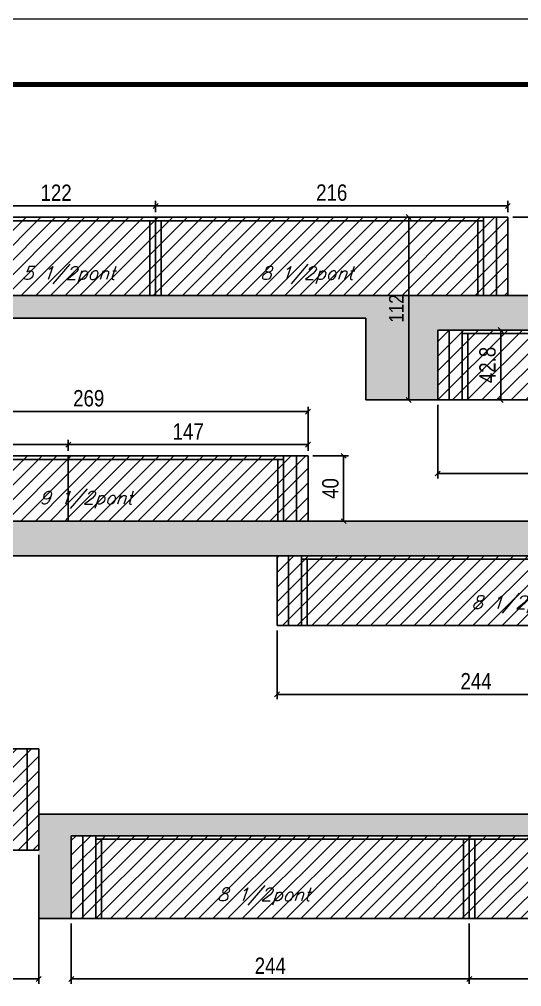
# Model space of a CAD drawing. Extents: x -20960 to -5926, y -2106 to 21915.
# Drawn here: x -8368 to -8060, y 16728 to 17321 of the extents above; entities that cross this region are included whole.
import ezdxf

# ---------------------------------------------------------------- set-up
doc = ezdxf.new("R2010")
doc.units = 0
doc.linetypes.add('DASHED', pattern=[0.75, 0.5, -0.25])
for name, color, linetype in [('COTA', 241, 'Continuous'), ('Painéis', 200, 'Continuous'), ('Reaproveitamento', 251, 'Continuous'), ('SARR_2.2x7', 40, 'Continuous'), ('SARR_3.5x7', 81, 'Continuous'), ('texto', 7, 'Continuous')]:
    doc.layers.add(name, color=color, linetype=linetype)
doc.layers.add('Folhas', color=255, linetype='Continuous', lineweight=9)
doc.layers.add('SARRAFO DE PRESSAO', color=251, linetype='DASHED', lineweight=9)
doc.styles.add('COTA TECNICA', font='techl___.ttf', dxfattribs={"height": 10})
doc.styles.add('COTA TECNICA-50', font='techl___.ttf', dxfattribs={"height": 9})
doc.styles.add('Romans', font='romans.shx')
doc.dimstyles.new('COTA PAINEL-50', dxfattribs={"dimtxt": 9, "dimasz": 3, "dimexe": 3, "dimexo": 3, "dimgap": 3, "dimtad": 1, "dimdec": 1, "dimzin": 12, "dimdsep": 46, "dimtxsty": 'COTA TECNICA-50', "dimblk1": 'OBLIQUE', "dimblk2": 'OBLIQUE', "dimsah": 1, "dimcen": 0.9, "dimclrd": 4, "dimclre": 4, "dimclrt": 240, "dimadec": 1, "dimazin": 3, "dimtfac": 1, "dimtdec": 1, "dimtmove": 0, "dimatfit": 3, "dimfxl": 1, "dimtolj": 1, "dimtzin": 12, "dimarcsym": 0})
doc.dimstyles.new('PAINEL', dxfattribs={"dimtxt": 10, "dimasz": 3, "dimexe": 3, "dimexo": 3, "dimgap": 3, "dimtad": 1, "dimdec": 1, "dimzin": 12, "dimdsep": 46, "dimtxsty": 'COTA TECNICA', "dimblk1": 'OBLIQUE', "dimblk2": 'OBLIQUE', "dimsah": 1, "dimcen": 0.9, "dimclrd": 4, "dimclre": 4, "dimclrt": 240, "dimadec": 1, "dimazin": 3, "dimtfac": 1, "dimtdec": 1, "dimtmove": 0, "dimatfit": 3, "dimfxl": 1, "dimtolj": 1, "dimtzin": 12, "dimarcsym": 0})
pattern_1 = [(45, (-150969.062, -14864.0985), (-4.49012806, 4.49012806), [])]
pattern_2 = [(45, (-150927.465, -11389.8575), (-4.49012806, 4.49012806), [])]

# ---------------------------------------------------------------- blocks, each defined once
blk = doc.blocks.new('9999999999')
at = {"layer": 'Folhas'}
blk.add_lwpolyline([(98138.98, 34190.21), (99623.98, 34190.21), (99623.98, 35240.21), (98138.98, 35240.21)], close=True, dxfattribs=at)
at = {"layer": 'Folhas', "color": 30, "const_width": 3}
blk.add_lwpolyline([(98213.98, 34230.21), (99583.98, 34230.21), (99583.98, 35200.21), (98213.98, 35200.21)], close=True, dxfattribs=at)
blk = doc.blocks.new('_Oblique')
at = {"color": 0, "linetype": 'ByBlock', "lineweight": -2}
blk.add_line((-0.5, -0.5), (0.5, 0.5), dxfattribs=at)
blk = doc.blocks.new('*D6969')
at = {"layer": 'COTA', "color": 4, "lineweight": -2, "transparency": 16777216}
for p, q in [((-8111.28, 17084.92), (-8111.28, 17039.83)), ((-7888.28, 17084.92), (-7888.28, 17039.83)), ((-8111.28, 17042.83), (-7888.28, 17042.83))]:
    blk.add_line(p, q, dxfattribs=at)
at = {"layer": 'Defpoints', "color": 0, "transparency": 16777216}
for p in [(-8111.28, 17087.92), (-7888.28, 17087.92), (-7888.28, 17042.83)]:
    blk.add_point(p, dxfattribs=at)
at = {"layer": 'COTA', "color": 4, "lineweight": -2, "transparency": 16777216, "xscale": 3, "yscale": 3, "zscale": 3, "rotation": 180}
blk.add_blockref('_Oblique', (-8111.28, 17042.83), dxfattribs=at)
at = {"layer": 'COTA', "color": 4, "lineweight": -2, "transparency": 16777216, "xscale": 3, "yscale": 3, "zscale": 3}
blk.add_blockref('_Oblique', (-7888.28, 17042.83), dxfattribs=at)
at = {"layer": 'COTA', "color": 240, "transparency": 16777216, "insert": (-7999.78, 17051.05), "char_height": 10, "attachment_point": 5, "style": 'COTA TECNICA'}
blk.add_mtext('\\A1;223', dxfattribs=at)
blk = doc.blocks.new('*D6957')
at = {"layer": 'COTA', "color": 4, "lineweight": -2, "ltscale": 25, "transparency": 16777216}
for p, q in [((-8406.28, 17202.92), (-8406.28, 17209.79)), ((-8406.28, 17206.79), (-8284.28, 17206.79)), ((-8284.28, 17202.92), (-8284.28, 17209.79))]:
    blk.add_line(p, q, dxfattribs=at)
at = {"layer": 'Defpoints', "color": 0, "ltscale": 25, "transparency": 16777216}
for p in [(-8284.28, 17206.79), (-8406.28, 17199.92), (-8284.28, 17199.92)]:
    blk.add_point(p, dxfattribs=at)
at = {"layer": 'COTA', "color": 4, "lineweight": -2, "ltscale": 25, "transparency": 16777216, "xscale": 3, "yscale": 3, "zscale": 3, "rotation": 180}
blk.add_blockref('_Oblique', (-8406.28, 17206.79), dxfattribs=at)
at = {"layer": 'COTA', "color": 4, "lineweight": -2, "ltscale": 25, "transparency": 16777216, "xscale": 3, "yscale": 3, "zscale": 3}
blk.add_blockref('_Oblique', (-8284.28, 17206.79), dxfattribs=at)
at = {"layer": 'COTA', "color": 240, "ltscale": 25, "transparency": 16777216, "insert": (-8345.28, 17214.84), "char_height": 10, "attachment_point": 5, "style": 'COTA TECNICA'}
blk.add_mtext('\\A1;122', dxfattribs=at)
blk = doc.blocks.new('*D6958')
at = {"layer": 'COTA', "color": 4, "lineweight": -2, "ltscale": 25, "transparency": 16777216}
for p, q in [((-8284.28, 17202.92), (-8284.28, 17209.79)), ((-8284.28, 17206.79), (-8068.28, 17206.79)), ((-8068.28, 17202.92), (-8068.28, 17209.79))]:
    blk.add_line(p, q, dxfattribs=at)
at = {"layer": 'Defpoints', "color": 0, "ltscale": 25, "transparency": 16777216}
for p in [(-8068.28, 17206.79), (-8284.28, 17199.92), (-8068.28, 17199.92)]:
    blk.add_point(p, dxfattribs=at)
at = {"layer": 'COTA', "color": 4, "lineweight": -2, "ltscale": 25, "transparency": 16777216, "xscale": 3, "yscale": 3, "zscale": 3, "rotation": 180}
blk.add_blockref('_Oblique', (-8284.28, 17206.79), dxfattribs=at)
at = {"layer": 'COTA', "color": 4, "lineweight": -2, "ltscale": 25, "transparency": 16777216, "xscale": 3, "yscale": 3, "zscale": 3}
blk.add_blockref('_Oblique', (-8068.28, 17206.79), dxfattribs=at)
at = {"layer": 'COTA', "color": 240, "ltscale": 25, "transparency": 16777216, "insert": (-8176.28, 17214.89), "char_height": 10, "attachment_point": 5, "style": 'COTA TECNICA'}
blk.add_mtext('\\A1;216', dxfattribs=at)
blk = doc.blocks.new('*D6959')
at = {"layer": 'COTA', "color": 4, "lineweight": -2, "ltscale": 25, "transparency": 16777216}
for p, q in [((-8065.28, 17199.92), (-8035.18, 17199.92)), ((-8038.18, 17151.92), (-8038.18, 17199.92)), ((-8065.28, 17151.92), (-8035.18, 17151.92))]:
    blk.add_line(p, q, dxfattribs=at)
at = {"layer": 'Defpoints', "color": 0, "ltscale": 25, "transparency": 16777216}
for p in [(-8068.28, 17199.92), (-8038.18, 17199.92), (-8068.28, 17151.92)]:
    blk.add_point(p, dxfattribs=at)
at = {"layer": 'COTA', "color": 4, "lineweight": -2, "ltscale": 25, "transparency": 16777216, "xscale": 3, "yscale": 3, "zscale": 3}
for p, rotation in [((-8038.18, 17199.92), 90), ((-8038.18, 17151.92), 270)]:
    blk.add_blockref('_Oblique', p, dxfattribs=dict(at, rotation=rotation))
at = {"layer": 'COTA', "color": 240, "ltscale": 25, "transparency": 16777216, "insert": (-8046.27, 17175.92), "char_height": 10, "attachment_point": 5, "rotation": 90, "style": 'COTA TECNICA'}
blk.add_mtext('\\A1;48', dxfattribs=at)
blk = doc.blocks.new('*D6960')
at = {"layer": 'COTA', "color": 4, "lineweight": -2, "ltscale": 25, "transparency": 16777216}
for p, q in [((-8108.28, 17130.72), (-8069.63, 17130.72)), ((-8072.63, 17130.72), (-8072.63, 17087.92)), ((-8108.28, 17087.92), (-8069.63, 17087.92))]:
    blk.add_line(p, q, dxfattribs=at)
at = {"layer": 'Defpoints', "color": 0, "ltscale": 25, "transparency": 16777216}
for p in [(-8111.28, 17130.72), (-8111.28, 17087.92), (-8072.63, 17087.92)]:
    blk.add_point(p, dxfattribs=at)
at = {"layer": 'COTA', "color": 4, "lineweight": -2, "ltscale": 25, "transparency": 16777216, "xscale": 3, "yscale": 3, "zscale": 3}
for p, rotation in [((-8072.63, 17130.72), 90), ((-8072.63, 17087.92), 270)]:
    blk.add_blockref('_Oblique', p, dxfattribs=dict(at, rotation=rotation))
at = {"layer": 'COTA', "color": 240, "ltscale": 25, "transparency": 16777216, "insert": (-8080.73, 17109.32), "char_height": 10, "attachment_point": 5, "rotation": 90, "style": 'COTA TECNICA'}
blk.add_mtext('\\A1;42.8', dxfattribs=at)
blk = doc.blocks.new('*D6922')
at = {"layer": 'COTA', "color": 4, "linetype": 'ByBlock', "lineweight": -2, "transparency": 16777216}
for p, q in [((-8438.95, 16809.11), (-8438.95, 16730.14)), ((-8355.95, 16809.11), (-8355.95, 16730.14)), ((-8438.95, 16733.14), (-8355.95, 16733.14))]:
    blk.add_line(p, q, dxfattribs=at)
at = {"layer": 'Defpoints', "color": 0, "linetype": 'ByBlock', "transparency": 16777216}
for p in [(-8438.95, 16812.11), (-8355.95, 16812.11), (-8355.95, 16733.14)]:
    blk.add_point(p, dxfattribs=at)
at = {"layer": 'COTA', "color": 4, "linetype": 'ByBlock', "lineweight": -2, "transparency": 16777216, "xscale": 3, "yscale": 3, "zscale": 3, "rotation": 180}
blk.add_blockref('_Oblique', (-8438.95, 16733.14), dxfattribs=at)
at = {"layer": 'COTA', "color": 4, "linetype": 'ByBlock', "lineweight": -2, "transparency": 16777216, "xscale": 3, "yscale": 3, "zscale": 3}
blk.add_blockref('_Oblique', (-8355.95, 16733.14), dxfattribs=at)
at = {"layer": 'COTA', "color": 240, "linetype": 'ByBlock', "transparency": 16777216, "insert": (-8397.45, 16741.38), "char_height": 10, "attachment_point": 5, "style": 'COTA TECNICA'}
blk.add_mtext('\\A1;83', dxfattribs=at)
blk = doc.blocks.new('*D6923')
at = {"layer": 'COTA', "color": 4, "linetype": 'ByBlock', "lineweight": -2, "transparency": 16777216}
for p, q in [((-8335.95, 16767.11), (-8335.95, 16730.14)), ((-8091.95, 16767.11), (-8091.95, 16730.14)), ((-8335.95, 16733.14), (-8091.95, 16733.14))]:
    blk.add_line(p, q, dxfattribs=at)
at = {"layer": 'Defpoints', "color": 0, "linetype": 'ByBlock', "transparency": 16777216}
for p in [(-8335.95, 16770.11), (-8091.95, 16770.11), (-8091.95, 16733.14)]:
    blk.add_point(p, dxfattribs=at)
at = {"layer": 'COTA', "color": 4, "linetype": 'ByBlock', "lineweight": -2, "transparency": 16777216, "xscale": 3, "yscale": 3, "zscale": 3, "rotation": 180}
blk.add_blockref('_Oblique', (-8335.95, 16733.14), dxfattribs=at)
at = {"layer": 'COTA', "color": 4, "linetype": 'ByBlock', "lineweight": -2, "transparency": 16777216, "xscale": 3, "yscale": 3, "zscale": 3}
blk.add_blockref('_Oblique', (-8091.95, 16733.14), dxfattribs=at)
at = {"layer": 'COTA', "color": 240, "linetype": 'ByBlock', "transparency": 16777216, "insert": (-8213.95, 16741.21), "char_height": 10, "attachment_point": 5, "style": 'COTA TECNICA'}
blk.add_mtext('\\A1;244', dxfattribs=at)
blk = doc.blocks.new('*D6924')
at = {"layer": 'COTA', "color": 4, "linetype": 'ByBlock', "lineweight": -2, "transparency": 16777216}
for p, q in [((-8091.95, 16767.11), (-8091.95, 16730.14)), ((-7960.95, 16767.11), (-7960.95, 16730.14)), ((-8091.95, 16733.14), (-7960.95, 16733.14))]:
    blk.add_line(p, q, dxfattribs=at)
at = {"layer": 'Defpoints', "color": 0, "linetype": 'ByBlock', "transparency": 16777216}
for p in [(-8091.95, 16770.11), (-7960.95, 16770.11), (-7960.95, 16733.14)]:
    blk.add_point(p, dxfattribs=at)
at = {"layer": 'COTA', "color": 4, "linetype": 'ByBlock', "lineweight": -2, "transparency": 16777216, "xscale": 3, "yscale": 3, "zscale": 3, "rotation": 180}
blk.add_blockref('_Oblique', (-8091.95, 16733.14), dxfattribs=at)
at = {"layer": 'COTA', "color": 4, "linetype": 'ByBlock', "lineweight": -2, "transparency": 16777216, "xscale": 3, "yscale": 3, "zscale": 3}
blk.add_blockref('_Oblique', (-7960.95, 16733.14), dxfattribs=at)
at = {"layer": 'COTA', "color": 240, "linetype": 'ByBlock', "transparency": 16777216, "insert": (-8026.45, 16741.36), "char_height": 10, "attachment_point": 5, "style": 'COTA TECNICA'}
blk.add_mtext('\\A1;131', dxfattribs=at)
blk = doc.blocks.new('*D6943')
at = {"layer": 'COTA', "color": 4, "lineweight": -2, "ltscale": 25, "transparency": 16777216}
for p, q in [((-8209.78, 16946.63), (-8209.78, 16904.48)), ((-7965.78, 16946.63), (-7965.78, 16904.48)), ((-8209.78, 16907.48), (-7965.78, 16907.48))]:
    blk.add_line(p, q, dxfattribs=at)
at = {"layer": 'Defpoints', "color": 0, "ltscale": 25, "transparency": 16777216}
for p in [(-8209.78, 16949.63), (-7965.78, 16949.63), (-7965.78, 16907.48)]:
    blk.add_point(p, dxfattribs=at)
at = {"layer": 'COTA', "color": 4, "lineweight": -2, "ltscale": 25, "transparency": 16777216, "xscale": 3, "yscale": 3, "zscale": 3, "rotation": 180}
blk.add_blockref('_Oblique', (-8209.78, 16907.48), dxfattribs=at)
at = {"layer": 'COTA', "color": 4, "lineweight": -2, "ltscale": 25, "transparency": 16777216, "xscale": 3, "yscale": 3, "zscale": 3}
blk.add_blockref('_Oblique', (-7965.78, 16907.48), dxfattribs=at)
at = {"layer": 'COTA', "color": 240, "ltscale": 25, "transparency": 16777216, "insert": (-8087.78, 16915.55), "char_height": 10, "attachment_point": 5, "style": 'COTA TECNICA'}
blk.add_mtext('\\A1;244', dxfattribs=at)
blk = doc.blocks.new('*D6946')
at = {"layer": 'COTA', "color": 4, "lineweight": -2, "ltscale": 25, "transparency": 16777216}
for p, q in [((-8459.78, 17056.63), (-8459.78, 17083.75)), ((-8190.78, 17056.63), (-8190.78, 17083.75)), ((-8190.78, 17080.75), (-8459.78, 17080.75))]:
    blk.add_line(p, q, dxfattribs=at)
at = {"layer": 'Defpoints', "color": 0, "ltscale": 25, "transparency": 16777216}
for p in [(-8459.78, 17080.75), (-8459.78, 17053.63), (-8190.78, 17053.63)]:
    blk.add_point(p, dxfattribs=at)
at = {"layer": 'COTA', "color": 4, "lineweight": -2, "ltscale": 25, "transparency": 16777216, "xscale": 3, "yscale": 3, "zscale": 3, "rotation": 180}
blk.add_blockref('_Oblique', (-8459.78, 17080.75), dxfattribs=at)
at = {"layer": 'COTA', "color": 4, "lineweight": -2, "ltscale": 25, "transparency": 16777216, "xscale": 3, "yscale": 3, "zscale": 3}
blk.add_blockref('_Oblique', (-8190.78, 17080.75), dxfattribs=at)
at = {"layer": 'COTA', "color": 240, "ltscale": 25, "transparency": 16777216, "insert": (-8325.28, 17088.88), "char_height": 10, "attachment_point": 5, "style": 'COTA TECNICA'}
blk.add_mtext('\\A1;269', dxfattribs=at)
blk = doc.blocks.new('*D6947')
at = {"layer": 'COTA', "color": 4, "lineweight": -2, "ltscale": 25, "transparency": 16777216}
for p, q in [((-8459.78, 17056.63), (-8459.78, 17063.51)), ((-8459.78, 17060.51), (-8337.78, 17060.51)), ((-8337.78, 17056.63), (-8337.78, 17063.51))]:
    blk.add_line(p, q, dxfattribs=at)
at = {"layer": 'Defpoints', "color": 0, "ltscale": 25, "transparency": 16777216}
for p in [(-8337.78, 17060.51), (-8459.78, 17053.63), (-8337.78, 17053.63)]:
    blk.add_point(p, dxfattribs=at)
at = {"layer": 'COTA', "color": 4, "lineweight": -2, "ltscale": 25, "transparency": 16777216, "xscale": 3, "yscale": 3, "zscale": 3, "rotation": 180}
blk.add_blockref('_Oblique', (-8459.78, 17060.51), dxfattribs=at)
at = {"layer": 'COTA', "color": 4, "lineweight": -2, "ltscale": 25, "transparency": 16777216, "xscale": 3, "yscale": 3, "zscale": 3}
blk.add_blockref('_Oblique', (-8337.78, 17060.51), dxfattribs=at)
at = {"layer": 'COTA', "color": 240, "ltscale": 25, "transparency": 16777216, "insert": (-8398.78, 17068.57), "char_height": 10, "attachment_point": 5, "style": 'COTA TECNICA'}
blk.add_mtext('\\A1;122', dxfattribs=at)
blk = doc.blocks.new('*D6918')
at = {"layer": 'COTA', "color": 4, "lineweight": -2, "ltscale": 25, "transparency": 16777216}
for p, q in [((-8337.78, 17056.63), (-8337.78, 17063.51)), ((-8337.78, 17060.51), (-8190.78, 17060.51)), ((-8190.78, 17056.63), (-8190.78, 17063.51))]:
    blk.add_line(p, q, dxfattribs=at)
at = {"layer": 'Defpoints', "color": 0, "ltscale": 25, "transparency": 16777216}
for p in [(-8190.78, 17060.51), (-8337.78, 17053.63), (-8190.78, 17053.63)]:
    blk.add_point(p, dxfattribs=at)
at = {"layer": 'COTA', "color": 4, "lineweight": -2, "ltscale": 25, "transparency": 16777216, "xscale": 3, "yscale": 3, "zscale": 3, "rotation": 180}
blk.add_blockref('_Oblique', (-8337.78, 17060.51), dxfattribs=at)
at = {"layer": 'COTA', "color": 4, "lineweight": -2, "ltscale": 25, "transparency": 16777216, "xscale": 3, "yscale": 3, "zscale": 3}
blk.add_blockref('_Oblique', (-8190.78, 17060.51), dxfattribs=at)
at = {"layer": 'COTA', "color": 240, "ltscale": 25, "transparency": 16777216, "insert": (-8264.28, 17068.58), "char_height": 10, "attachment_point": 5, "style": 'COTA TECNICA'}
blk.add_mtext('\\A1;147', dxfattribs=at)
blk = doc.blocks.new('*D6948')
at = {"layer": 'COTA', "color": 4, "lineweight": -2, "ltscale": 25, "transparency": 16777216}
for p, q in [((-8187.78, 17053.63), (-8165.96, 17053.63)), ((-8168.96, 17013.63), (-8168.96, 17053.63)), ((-8187.78, 17013.63), (-8165.96, 17013.63))]:
    blk.add_line(p, q, dxfattribs=at)
at = {"layer": 'Defpoints', "color": 0, "ltscale": 25, "transparency": 16777216}
for p in [(-8190.78, 17053.63), (-8168.96, 17053.63), (-8190.78, 17013.63)]:
    blk.add_point(p, dxfattribs=at)
at = {"layer": 'COTA', "color": 4, "lineweight": -2, "ltscale": 25, "transparency": 16777216, "xscale": 3, "yscale": 3, "zscale": 3}
for p, rotation in [((-8168.96, 17053.63), 90), ((-8168.96, 17013.63), 270)]:
    blk.add_blockref('_Oblique', p, dxfattribs=dict(at, rotation=rotation))
at = {"layer": 'COTA', "color": 240, "ltscale": 25, "transparency": 16777216, "insert": (-8177.06, 17033.63), "char_height": 10, "attachment_point": 5, "rotation": 90, "style": 'COTA TECNICA'}
blk.add_mtext('\\A1;40', dxfattribs=at)
blk = doc.blocks.new('*D6954')
at = {"layer": 'COTA', "color": 4, "lineweight": -2, "transparency": 16777216}
for p, q in [((-8071.28, 17199.92), (-8132.07, 17199.92)), ((-8129.07, 17199.92), (-8129.07, 17087.92)), ((-8114.28, 17087.92), (-8132.07, 17087.92))]:
    blk.add_line(p, q, dxfattribs=at)
at = {"layer": 'Defpoints', "color": 0, "transparency": 16777216}
for p in [(-8068.28, 17199.92), (-8129.07, 17087.92), (-8111.28, 17087.92)]:
    blk.add_point(p, dxfattribs=at)
at = {"layer": 'COTA', "color": 4, "lineweight": -2, "transparency": 16777216, "xscale": 3, "yscale": 3, "zscale": 3}
for p, rotation in [((-8129.07, 17199.92), 90), ((-8129.07, 17087.92), 270)]:
    blk.add_blockref('_Oblique', p, dxfattribs=dict(at, rotation=rotation))
at = {"layer": 'COTA', "color": 240, "transparency": 16777216, "insert": (-8136.63, 17143.92), "char_height": 9, "attachment_point": 5, "rotation": 90, "style": 'COTA TECNICA-50'}
blk.add_mtext('\\A1;112', dxfattribs=at)

msp = doc.modelspace()

# ---------------------------------------------------------------- hatches: boundary and pattern name
at = {"layer": 'COTA', "ltscale": 25}
h = msp.add_hatch(dxfattribs=at)
h.set_pattern_fill('AR-CONC', color=256, scale=0.03)
h.set_pattern_definition([(50, (-155139.74, -6555.5643), (5.46554007, -0.47817257), [0.5715, -6.2865]), (355, (-155139.74, -6555.5643), (-1.05730264, 5.73170536), [0.4572, -5.02921753]), (100.4514447, (-155139.2847, -6555.604), (4.40823741, 5.25353256), [0.48570026, -5.34270734]), (46.1842, (-155139.74, -6554.04), (8.13237123, -1.26126984), [0.85725, -9.42975]), (96.6355576, (-155139.0625, -6554.1454), (7.12212402, 7.42278374), [0.7285507, -8.01406824]), (351.184151, (-155139.74, -6554.04), (7.122124, 7.42278374), [0.685799, -7.54379196]), (21, (-155138.978, -6554.4213), (4.54843174, -3.06795595), [0.5715, -6.2865]), (326, (-155138.978, -6554.4213), (1.85406085, 5.52563898), [0.4572, -5.0292]), (71.451445, (-155138.599, -6554.677), (6.40249258, 2.45768307), [0.48570026, -5.34269813]), (37.5, (-155139.7402, -6555.5643), (0.092658098, 2.536651166), [0, -4.96824, 0, -5.1054, 0, -5.04825]), (7.5, (-155139.7402, -6555.5643), (2.004589875, 3.005417245), [0, -2.91084, 0, -4.85394, 0, -1.92405]), (327.5, (-155141.4394, -6555.5643), (4.067717855, -0.17186232), [0, -1.905, 0, -5.9436, 0, -7.8867]), (317.5, (-155142.2014, -6555.5643), (4.44387544, 0.76279473), [0, -2.4765, 0, -3.94716, 0, -5.6007])])
h.paths.add_polyline_path([(-8111.28, 17130.72), (-7888.28, 17130.72), (-7644.28, 17130.72), (-7644.28, 17151.92), (-8068.28, 17151.92), (-8650.28, 17151.92), (-8650.28, 17137.92), (-8155.28, 17137.92), (-8155.28, 17087.92), (-8111.28, 17087.92)])
h = msp.add_hatch(dxfattribs=at)
h.set_pattern_fill('AR-CONC', color=256, scale=0.03)
h.set_pattern_definition([(50, (-146165.269, -6800.252), (5.46554007, -0.47817257), [0.5715, -6.2865]), (355, (-146165.269, -6800.252), (-1.05730264, 5.73170536), [0.4572, -5.02921753]), (100.4514447, (-146164.8136, -6800.292), (4.40823741, 5.25353256), [0.48570026, -5.34270734]), (46.1842, (-146165.269, -6798.728), (8.13237123, -1.26126984), [0.85725, -9.42975]), (96.6355576, (-146164.591, -6798.833), (7.122124, 7.42278374), [0.7285507, -8.01406824]), (351.184151, (-146165.269, -6798.728), (7.122124, 7.42278374), [0.685799, -7.54379196]), (21, (-146164.507, -6799.109), (4.54843174, -3.06795595), [0.5715, -6.2865]), (326, (-146164.507, -6799.109), (1.85406085, 5.52563898), [0.4572, -5.0292]), (71.451445, (-146164.128, -6799.365), (6.40249258, 2.45768307), [0.48570026, -5.34269813]), (37.5, (-146165.269, -6800.2521), (0.092658098, 2.536651166), [0, -4.96824, 0, -5.1054, 0, -5.04825]), (7.5, (-146165.269, -6800.252), (2.004589875, 3.005417245), [0, -2.91084, 0, -4.85394, 0, -1.92405]), (327.5, (-146166.9683, -6800.2521), (4.067717855, -0.17186232), [0, -1.905, 0, -5.9436, 0, -7.8867]), (317.5, (-146167.7303, -6800.252), (4.44387544, 0.76279473), [0, -2.4765, 0, -3.94716, 0, -5.6007])])
h.paths.add_polyline_path([(-8878.78, 17013.63), (-8878.78, 16992.43), (-7687.78, 16992.43), (-7687.78, 17013.63)])
at = {"layer": 'COTA', "linetype": 'ByBlock'}
h = msp.add_hatch(dxfattribs=at)
h.set_pattern_fill('AR-CONC', color=256, scale=0.03)
h.set_pattern_definition([(50, (-150969.062, -14864.0985), (5.46554007, -0.47817257), [0.5715, -6.2865]), (355, (-150969.062, -14864.0985), (-1.05730264, 5.73170536), [0.4572, -5.02921753]), (100.4514447, (-150968.6064, -14864.1383), (4.40823741, 5.25353256), [0.48570026, -5.34270734]), (46.1842, (-150969.062, -14862.5745), (8.13237123, -1.26126984), [0.85725, -9.42975]), (96.6355576, (-150968.384, -14862.6796), (7.12212402, 7.42278374), [0.7285507, -8.01406824]), (351.184151, (-150969.062, -14862.5745), (7.122124, 7.42278374), [0.685799, -7.54379196]), (21, (-150968.3, -14862.9555), (4.54843174, -3.06795595), [0.5715, -6.2865]), (326, (-150968.3, -14862.9555), (1.85406085, 5.52563898), [0.4572, -5.0292]), (71.451445, (-150967.921, -14863.211), (6.40249258, 2.45768307), [0.48570026, -5.34269813]), (37.5, (-150969.062, -14864.0985), (0.092658098, 2.536651166), [0, -4.96824, 0, -5.1054, 0, -5.04825]), (7.5, (-150969.062, -14864.0985), (2.004589875, 3.005417245), [0, -2.91084, 0, -4.85394, 0, -1.92405]), (327.5, (-150970.7612, -14864.0985), (4.067717855, -0.17186232), [0, -1.905, 0, -5.9436, 0, -7.8867]), (317.5, (-150971.523, -14864.0985), (4.44387544, 0.76279473), [0, -2.4765, 0, -3.94716, 0, -5.6007])])
h.paths.add_polyline_path([(-8335.95, 16820.91), (-7716.95, 16820.91), (-7716.95, 16834.11), (-8355.95, 16834.11), (-8355.95, 16770.11), (-8335.95, 16770.11)])
at = {"layer": 'Reaproveitamento', "linetype": 'ByBlock'}
h = msp.add_hatch(dxfattribs=at)
h.set_pattern_fill('ANSI31', color=256, scale=2)
h.set_pattern_definition([(45, (-151456.0364, -14806.784), (-4.49012806, 4.49012806), [])])
h.paths.add_polyline_path([(-8406.28, 17199.92), (-8406.28, 17151.92), (-8068.28, 17151.92), (-8068.28, 17199.92)])
h.paths.add_polyline_path([(-8287.87, 17153.96), (-8220.25, 17153.96)], flags=16)
h = msp.add_hatch(dxfattribs=at)
h.set_pattern_fill('ANSI31', color=256, scale=2)
h.set_pattern_definition([(45, (-150958.0364, -14870.784), (-4.49012806, 4.49012806), [])])
h.paths.add_polyline_path([(-8111.28, 17130.72), (-8111.28, 17087.92), (-7644.28, 17087.92), (-7644.28, 17130.72)])
h.paths.add_polyline_path([(-7789.87, 17089.96), (-7722.25, 17089.96), (-7716.75, 17105.93), (-7784.37, 17105.93)], flags=16)
h = msp.add_hatch(dxfattribs=at)
h.set_pattern_fill('ANSI31', color=256, scale=2)
h.set_pattern_definition(pattern_2)
h.paths.add_polyline_path([(-8459.78, 17053.63), (-8459.78, 17013.63), (-8337.78, 17013.63), (-8337.78, 17053.63)])
h = msp.add_hatch(dxfattribs=at)
h.set_pattern_fill('ANSI31', color=256, scale=2)
h.set_pattern_definition(pattern_2)
h.paths.add_polyline_path([(-8190.78, 17013.63), (-8190.78, 17053.63), (-8337.78, 17053.63), (-8337.78, 17013.63)])
h = msp.add_hatch(dxfattribs=at)
h.set_pattern_fill('ANSI31', color=256, scale=2)
h.set_pattern_definition(pattern_2)
h.paths.add_polyline_path([(-7965.78, 16949.63), (-7965.78, 16992.43), (-8209.78, 16992.43), (-8209.78, 16949.63)])
h = msp.add_hatch(dxfattribs=at)
h.set_pattern_fill('ANSI31', color=256, scale=2)
h.set_pattern_definition([(45, (-150828.062, -14822.0985), (-4.49012806, 4.49012806), [])])
h.paths.add_polyline_path([(-8355.95, 16874.11), (-8585.95, 16874.11), (-8585.95, 16812.11), (-8355.95, 16812.11)])
h = msp.add_hatch(dxfattribs=at)
h.set_pattern_fill('ANSI31', color=256, scale=2)
h.set_pattern_definition(pattern_1)
h.paths.add_polyline_path([(-8091.95, 16820.91), (-8335.95, 16820.91), (-8335.95, 16770.11), (-8091.95, 16770.11)])
h = msp.add_hatch(dxfattribs=at)
h.set_pattern_fill('ANSI31', color=256, scale=2)
h.set_pattern_definition(pattern_1)
h.paths.add_polyline_path([(-7956.95, 16820.91), (-8091.95, 16820.91), (-8091.95, 16770.11), (-7956.95, 16770.11)])

# ---------------------------------------------------------------- linework, layer by layer
at = {"layer": 'COTA', "linetype": 'ByBlock'}
for p, q in [((-8650.28, 17199.92), (-8068.28, 17199.92)), ((-8068.28, 17151.92), (-7644.28, 17151.92)), ((-8068.28, 17151.92), (-8068.28, 17151.92)), ((-8650.28, 17137.92), (-8155.28, 17137.92)), ((-8155.28, 17137.92), (-8155.28, 17087.92)), ((-8111.28, 17087.92), (-8155.28, 17087.92)), ((-7716.95, 16834.11), (-8355.95, 16834.11)), ((-8335.95, 16770.11), (-8355.95, 16770.11))]:
    msp.add_line(p, q, dxfattribs=at)
at = {"layer": 'COTA', "ltscale": 25}
for p, q in [((-8190.78, 17013.63), (-7687.78, 17013.63)), ((-8439.78, 16992.43), (-8209.78, 16992.43))]:
    msp.add_line(p, q, dxfattribs=at)
at = {"layer": 'Painéis', "linetype": 'ByBlock'}
for p, q in [((-8068.28, 17199.92), (-8650.28, 17199.92)), ((-8284.28, 17153.92), (-8284.28, 17199.92)), ((-8068.28, 17151.92), (-8068.28, 17199.92)), ((-7888.28, 17130.72), (-8111.28, 17130.72)), ((-8111.28, 17130.72), (-8111.28, 17087.92)), ((-8068.28, 17087.92), (-7644.28, 17087.92)), ((-8190.78, 17053.63), (-8459.78, 17053.63)), ((-8337.78, 17053.63), (-8337.78, 17013.63)), ((-8190.78, 17053.63), (-8190.78, 17013.63)), ((-8459.78, 17013.63), (-8190.78, 17013.63)), ((-8209.78, 16949.63), (-8209.78, 16992.43)), ((-8209.78, 16992.43), (-7687.78, 16992.43)), ((-8209.78, 16949.63), (-7687.78, 16949.63)), ((-8355.95, 16874.11), (-8585.95, 16874.11)), ((-8355.95, 16874.11), (-8355.95, 16812.11)), ((-7716.95, 16820.91), (-8335.95, 16820.91)), ((-8335.95, 16820.91), (-8335.95, 16770.11)), ((-8091.95, 16820.91), (-8091.95, 16770.11)), ((-8355.95, 16812.11), (-8585.95, 16812.11)), ((-7716.95, 16770.11), (-8335.95, 16770.11))]:
    msp.add_line(p, q, dxfattribs=at)
at = {"layer": 'Painéis'}
for p, q in [((-8284.28, 17199.92), (-8284.28, 17151.92)), ((-8068.28, 17151.92), (-8650.28, 17151.92))]:
    msp.add_line(p, q, dxfattribs=at)
at = {"layer": 'Painéis', "ltscale": 25}
for p, q in [((-8111.28, 17087.92), (-8111.28, 17087.92)), ((-8111.28, 17087.92), (-8068.28, 17087.92)), ((-8068.28, 17087.92), (-8068.28, 17087.92))]:
    msp.add_line(p, q, dxfattribs=at)
at = {"layer": 'SARR_2.2x7', "linetype": 'Continuous'}
for p, q in [((-8075.28, 17151.92), (-8075.28, 17199.92)), ((-8083.28, 17197.72), (-8635.3, 17197.72)), ((-8104.28, 17130.72), (-8104.28, 17087.92)), ((-8096.28, 17128.52), (-8096.28, 17130.72)), ((-7644.28, 17128.52), (-8096.28, 17128.52)), ((-8197.78, 17013.63), (-8197.78, 17053.63)), ((-8444.8, 17051.43), (-8205.78, 17051.43)), ((-8202.8, 16992.43), (-8202.8, 16949.63)), ((-7970.78, 16990.23), (-8194.8, 16990.23)), ((-8362.95, 16874.11), (-8362.95, 16812.11)), ((-8328.97, 16820.91), (-8328.97, 16770.11)), ((-8320.97, 16818.71), (-8320.97, 16820.91)), ((-7731.95, 16818.71), (-8320.97, 16818.71))]:
    msp.add_line(p, q, dxfattribs=at)
at = {"layer": 'SARR_3.5x7'}
for p, q in [((-8083.28, 17151.92), (-8083.28, 17199.92)), ((-8287.78, 17197.72), (-8287.78, 17151.92)), ((-8280.78, 17197.72), (-8280.78, 17151.92)), ((-8086.78, 17151.92), (-8086.78, 17197.72)), ((-8096.28, 17128.52), (-8096.28, 17087.92)), ((-8092.78, 17128.52), (-8092.78, 17087.92)), ((-8205.78, 17013.63), (-8205.78, 17053.63)), ((-8209.28, 17013.63), (-8209.28, 17051.43)), ((-8194.8, 16992.43), (-8194.8, 16949.63)), ((-8191.3, 16990.23), (-8191.3, 16949.63)), ((-8320.97, 16818.71), (-8320.97, 16770.11)), ((-8317.47, 16818.71), (-8317.47, 16770.11)), ((-8095.45, 16818.71), (-8095.45, 16770.11)), ((-8088.45, 16818.71), (-8088.45, 16770.11))]:
    msp.add_line(p, q, dxfattribs=at)

# ---------------------------------------------------------------- block references
at = {"layer": 'SARRAFO DE PRESSAO', "color": 6, "linetype": 'ByBlock'}
msp.add_blockref('9999999999', (-107162.48, -17919.11), dxfattribs=at)

# ---------------------------------------------------------------- texts
at = {"layer": 'texto', "color": 2, "char_height": 8, "attachment_point": 5, "style": 'Romans'}
for s, insert in [('{\\Q19;\\C256;5 1/2pont}', (-8337.62, 17164.27)), ('{\\Q19;\\C256;8 1/2pont}', (-8191.54, 17164.27)), ('{\\Q19;\\C256;9 1/2pont}', (-8326.92, 17026.63)), ('{\\Q19;\\C256;8 1/2pont}', (-8062.02, 16962.63)), ('{\\Q19;\\C256;8 1/2pont}', (-8218, 16783.56))]:
    msp.add_mtext(s, dxfattribs=dict(at, insert=insert))

# ---------------------------------------------------------------- dimensions: what is measured, and where the dimension line sits
at = {"layer": 'COTA', "ltscale": 25}
for base, p1, p2, picture, middle in [((-8284.28, 17206.79), (-8406.28, 17199.92), (-8284.28, 17199.92), '*D6957', (-8345.28, 17214.84)), ((-8068.28, 17206.79), (-8284.28, 17199.92), (-8068.28, 17199.92), '*D6958', (-8176.28, 17214.89)), ((-7965.78, 16907.48), (-8209.78, 16949.63), (-7965.78, 16949.63), '*D6943', (-8087.78, 16915.55))]:
    dim = msp.add_linear_dim(base=base, p1=p1, p2=p2, dimstyle='PAINEL', override={"dimtmove": 1}, dxfattribs=at)
    dim.commit()
    dim.dimension.update_dxf_attribs({"geometry": picture, "text_midpoint": middle})
at = {"layer": 'COTA'}
dim = msp.add_linear_dim(base=(-8129.07, 17087.92), p1=(-8068.28, 17199.92), p2=(-8111.28, 17087.92), angle=90, dimstyle='COTA PAINEL-50', dxfattribs=at)
dim.commit()
dim.dimension.update_dxf_attribs({"geometry": '*D6954', "text_midpoint": (-8136.63, 17143.92)})
at = {"layer": 'COTA', "ltscale": 25}
for base, p1, p2, picture, middle in [((-8038.18, 17199.92), (-8068.28, 17151.92), (-8068.28, 17199.92), '*D6959', (-8046.27, 17175.92)), ((-8072.63, 17087.92), (-8111.28, 17130.72), (-8111.28, 17087.92), '*D6960', (-8080.73, 17109.32)), ((-8168.96, 17053.63), (-8190.78, 17013.63), (-8190.78, 17053.63), '*D6948', (-8177.06, 17033.63))]:
    dim = msp.add_linear_dim(base=base, p1=p1, p2=p2, angle=90, dimstyle='PAINEL', dxfattribs=at)
    dim.commit()
    dim.dimension.update_dxf_attribs({"geometry": picture, "text_midpoint": middle})
for base, p1, p2, picture, middle in [((-8459.78, 17080.75), (-8190.78, 17053.63), (-8459.78, 17053.63), '*D6946', (-8325.28, 17088.88)), ((-8337.78, 17060.51), (-8459.78, 17053.63), (-8337.78, 17053.63), '*D6947', (-8398.78, 17068.57)), ((-8190.78, 17060.51), (-8337.78, 17053.63), (-8190.78, 17053.63), '*D6918', (-8264.28, 17068.58))]:
    dim = msp.add_linear_dim(base=base, p1=p1, p2=p2, dimstyle='PAINEL', dxfattribs=at)
    dim.commit()
    dim.dimension.update_dxf_attribs({"geometry": picture, "text_midpoint": middle})
at = {"layer": 'COTA'}
dim = msp.add_linear_dim(base=(-7888.28, 17042.83), p1=(-8111.28, 17087.92), p2=(-7888.28, 17087.92), dimstyle='PAINEL', dxfattribs=at)
dim.commit()
dim.dimension.update_dxf_attribs({"geometry": '*D6969', "text_midpoint": (-7999.78, 17051.05)})
at = {"layer": 'COTA', "linetype": 'ByBlock'}
for base, p1, p2, picture, middle in [((-8355.95, 16733.14), (-8438.95, 16812.11), (-8355.95, 16812.11), '*D6922', (-8397.45, 16741.38)), ((-8091.95, 16733.14), (-8335.95, 16770.11), (-8091.95, 16770.11), '*D6923', (-8213.95, 16741.21)), ((-7960.95, 16733.14), (-8091.95, 16770.11), (-7960.95, 16770.11), '*D6924', (-8026.45, 16741.36))]:
    dim = msp.add_linear_dim(base=base, p1=p1, p2=p2, dimstyle='PAINEL', override={"dimtmove": 1}, dxfattribs=at)
    dim.commit()
    dim.dimension.update_dxf_attribs({"geometry": picture, "text_midpoint": middle})

doc.saveas('drawing.dxf')
